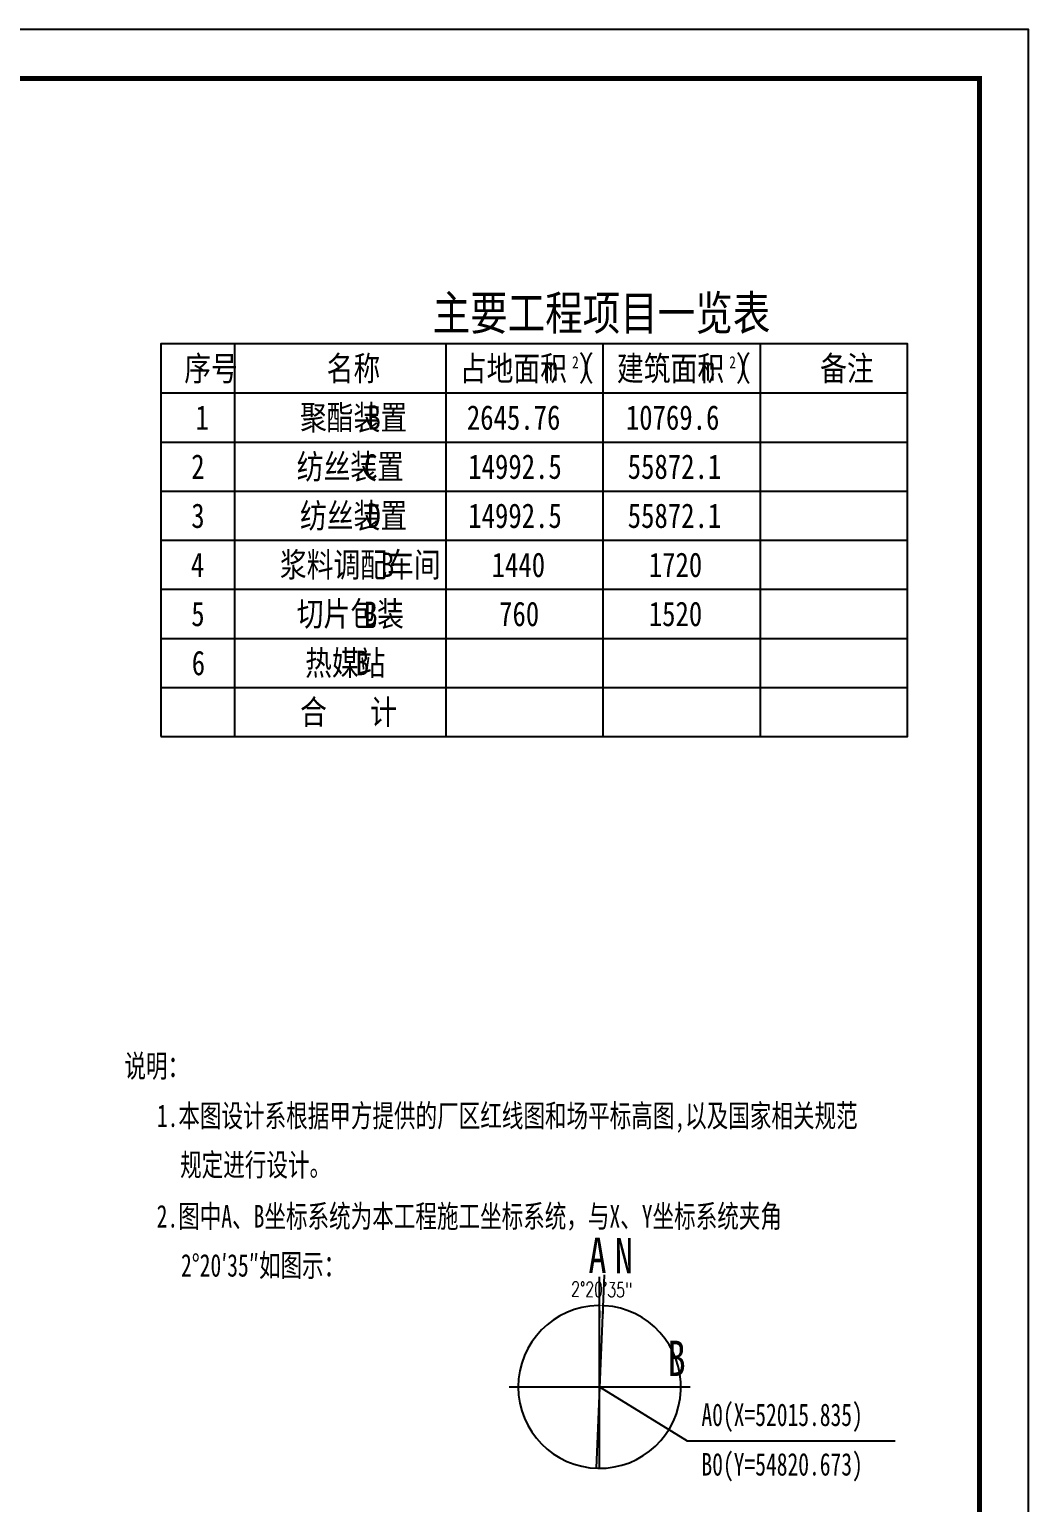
# Model space of a CAD drawing. Extents: x -170 to 1091, y -90 to 504.
# Drawn here: x 887.5 to 1090.9, y 204 to 504.1 of the extents above; entities that cross this region are included whole.
import ezdxf
from ezdxf.enums import TextEntityAlignment as Align

# ---------------------------------------------------------------- set-up
doc = ezdxf.new("R2010")
doc.units = 0
doc.header["$LTSCALE"] = 1000
doc.layers.get('0').update_dxf_attribs({"linetype": 'CONTINUOUS'})
doc.layers.get('Defpoints').update_dxf_attribs({"linetype": 'CONTINUOUS'})
for name, color, linetype in [('PUB_DIM', 3, 'CONTINUOUS'), ('PUB_TAB', 7, 'CONTINUOUS'), ('PUB_TEXT', 7, 'CONTINUOUS'), ('PUB_TITLE', 4, 'CONTINUOUS')]:
    doc.layers.add(name, color=color, linetype=linetype)
doc.styles.add('DIM_FONT', font='SIMPLEX', dxfattribs={"width": 0.7, "bigfont": 'GBCBIG'})
doc.styles.add('HT', font='', dxfattribs={"width": 0.8})
doc.styles.get("Standard").update_dxf_attribs({"font": '', "width": 0.75})
doc.styles.add('宋体', font='')
doc.styles.get('HT').set_extended_font_data('SimSun')
doc.styles.get('STANDARD').set_extended_font_data('SimSun')
doc.styles.get('宋体').set_extended_font_data('SimSun')
doc.dimstyles.new('ANGL1', dxfattribs={"dimscale": 0.01, "dimtxt": 300, "dimasz": 100, "dimexe": 250, "dimexo": 300, "dimgap": 150, "dimtad": 1, "dimdec": 0, "dimzin": 0, "dimdsep": 46, "dimtxsty": 'DIM_FONT', "dimcen": 0.09, "dimclrt": 7, "dimaunit": 1, "dimadec": 4, "dimazin": 2, "dimtfac": 1, "dimtdec": 0, "dimtix": 1, "dimtmove": 2, "dimatfit": 3, "dimfxl": 1, "dimtolj": 1, "dimtzin": 0, "dimarcsym": 0})

# ---------------------------------------------------------------- blocks, each defined once
blk = doc.blocks.new('*D112')
at = {"layer": 'Defpoints', "color": 0, "linetype": 'Continuous', "transparency": 16777216}
for p in [(1003.58, 246.09), (1004.03, 244.08), (1004.34, 246.07), (1003.58, 227.52)]:
    blk.add_point(p, dxfattribs=at)
at = {"layer": 'PUB_DIM', "color": 0, "linetype": 'Continuous', "transparency": 16777216}
for p, q in [((1003.58, 243.09), (1003.58, 241.59)), ((1004.21, 243.08), (1004.15, 241.58))]:
    blk.add_line(p, q, dxfattribs=at)
blk.add_arc((1003.58, 227.52), 16.57, 91.1146, 86.5423, dxfattribs=at)
for points in [[(1003.26, 244.25), (1003.25, 243.92), (1004.25, 244.08)], [(1004.57, 243.89), (1004.58, 244.23), (1003.58, 244.09)]]:
    blk.add_solid(points, dxfattribs=at)
at = {"layer": 'PUB_DIM', "color": 7, "linetype": 'Continuous', "transparency": 16777216, "insert": (1003.98, 247.37), "char_height": 3, "attachment_point": 5, "rotation": 358.8285, "style": 'DIM_FONT'}
blk.add_mtext('\\A1;2°20\'35"', dxfattribs=at)

msp = doc.modelspace()

# ---------------------------------------------------------------- linework, layer by layer
at = {"linetype": 'Continuous'}
for p, q in [((1004.512, 250.35943), (1002.90036, 210.97106)), ((1003.57736, 210.97106), (1003.57736, 249.96892)), ((985.15731, 227.51702), (1021.99742, 227.51702))]:
    msp.add_line(p, q, dxfattribs=at)
for p, q in [((1003.57736, 227.51702), (1021.41601, 216.56139)), ((1021.41601, 216.56139), (1063.77934, 216.56139))]:
    msp.add_line(p, q)
at = {"layer": 'PUB_TAB'}
msp.add_lwpolyline([(914.25732, 360.01189), (1066.25768, 360.01189), (1066.25768, 440.01189), (914.25732, 440.01189)], close=True, dxfattribs=at)
for points in [[(929.25768, 440.01189), (929.25768, 360.01189)], [(972.25768, 440.01189), (972.25768, 360.01189)], [(1004.25768, 440.01189), (1004.25768, 360.01189)], [(1036.25768, 440.01189), (1036.25768, 360.01189)], [(914.25732, 430.01189), (1066.25768, 430.01189)], [(914.25732, 420.01189), (1066.25768, 420.01189)], [(914.25732, 410.01189), (1066.25768, 410.01189)], [(914.25732, 400.01189), (1066.25768, 400.01189)], [(914.25732, 390.01189), (1066.25768, 390.01189)], [(914.25732, 380.01189), (1066.25768, 380.01189)], [(914.25732, 370.01189), (1066.25768, 370.01189)]]:
    msp.add_lwpolyline(points, dxfattribs=at)
at = {"layer": 'PUB_TITLE', "linetype": 'Continuous'}
msp.add_lwpolyline([(-170.07823, -89.93522), (1090.92177, -89.93522), (1090.92177, 504.06478), (-170.07823, 504.06478)], close=True, dxfattribs=at)
at = {"layer": 'PUB_TITLE', "linetype": 'Continuous', "const_width": 1}
msp.add_lwpolyline([(-145.07823, -79.93522), (1080.92177, -79.93522), (1080.92177, 494.06478), (-145.07823, 494.06478)], close=True, dxfattribs=at)

# ---------------------------------------------------------------- texts
at = {"layer": 'PUB_TAB', "style": 'HT', "width": 0.8}
for s, height, p in [('主要工程项目一览表', 7, (969.59084, 442.81189)), ('序号', 5, (918.9956, 432.51189)), ('名称', 5, (947.99578, 432.51189)), ('占地面积（', 5, (975.11483, 432.51189)), ('）', 5, (999.3053, 432.51189)), ('建筑面积（', 5, (1007.11483, 432.51189)), ('）', 5, (1031.3053, 432.51189)), ('备注', 5, (1048.49578, 432.51189)), ('m', 5, (992.25768, 432.51189)), ('2', 2.5, (997.97197, 435.01189)), ('m', 5, (1024.25768, 432.51189)), ('2', 2.5, (1029.97197, 435.01189)), ('1', 5, (921.28131, 422.51189)), ('聚酯装置', 5, (942.56721, 422.51189)), ('B', 5, (956.28149, 422.51189)), ('2645.76', 5, (976.5434, 422.51189)), ('10769.6', 5, (1008.92435, 422.51189)), ('2', 5, (920.42417, 412.51189)), ('纺丝装置', 5, (941.90054, 412.51189)), ('C', 5, (955.61483, 412.51189)), ('14992.5', 5, (976.82911, 412.51189)), ('55872.1', 5, (1009.3053, 412.51189)), ('纺丝装置', 5, (942.56721, 402.51189)), ('3', 5, (920.42417, 402.51189)), ('D', 5, (956.28149, 402.51189)), ('14992.5', 5, (976.82911, 402.51189)), ('55872.1', 5, (1009.3053, 402.51189)), ('4', 5, (920.32893, 392.51189)), ('浆料调配车间', 5, (938.47197, 392.51189)), ('B', 5, (959.0434, 392.51189)), ('1440', 5, (981.59102, 392.51189)), ('1720', 5, (1013.59102, 392.51189)), ('5', 5, (920.42417, 382.51189)), ('切片包装', 5, (941.90054, 382.51189)), ('B', 5, (955.61483, 382.51189)), ('760', 5, (983.11483, 382.51189)), ('1520', 5, (1013.59102, 382.51189)), ('热媒站', 5, (943.61483, 372.51189)), ('6', 5, (920.51941, 372.51189)), ('B', 5, (953.90054, 372.51189)), ('合', 5, (942.56721, 362.51189)), ('计', 5, (956.85292, 362.51189))]:
    msp.add_text(s, height=height, dxfattribs=at).set_placement(p)
at = {"layer": 'PUB_TEXT', "style": '宋体', "width": 0.7}
msp.add_text('说明：', height=4.6, dxfattribs=at).set_placement((913.40778, 290.60736), align=Align.CENTER)
for s, p in [('1.本图设计系根据甲方提供的厂区红线图和场平标高图,以及国家相关规范', (913.40778, 282.7693)), ('规定进行设计。', (918.1552, 272.7693)), ('2.图中A、B坐标系统为本工程施工坐标系统，与X、Y坐标系统夹角', (913.37616, 262.29711)), ('2°20′35″如图示：', (918.3352, 252.29711)), ('A0(X=52015.835)', (1024.31588, 221.85466)), ('B0(Y=54820.673)', (1024.31588, 211.76523))]:
    msp.add_text(s, height=4.6, dxfattribs=at).set_placement(p, align=Align.MIDDLE_LEFT)
at = {"layer": 'PUB_TEXT', "width": 0.75}
for s, p in [('A', (1001.30634, 250.74911)), ('N', (1006.68829, 250.66157)), ('B', (1017.43151, 229.74259))]:
    msp.add_text(s, height=7.2, dxfattribs=at).set_placement(p)

# ---------------------------------------------------------------- dimensions: what is measured, and where the dimension line sits
at = {"layer": 'PUB_DIM', "linetype": 'Continuous'}
dim = msp.add_angular_dim_3p(base=(1004.029136, 244.084023), center=(1003.577364, 227.51702), p1=(1004.336682, 246.074654), p2=(1003.577364, 246.090182), dimstyle='ANGL1', override={"dimdec": 4, "dimazin": 0}, dxfattribs=at)
dim.commit()
dim.dimension.update_dxf_attribs({"geometry": '*D112', "text_midpoint": (1003.98339, 247.371745)})

doc.saveas('drawing.dxf')
